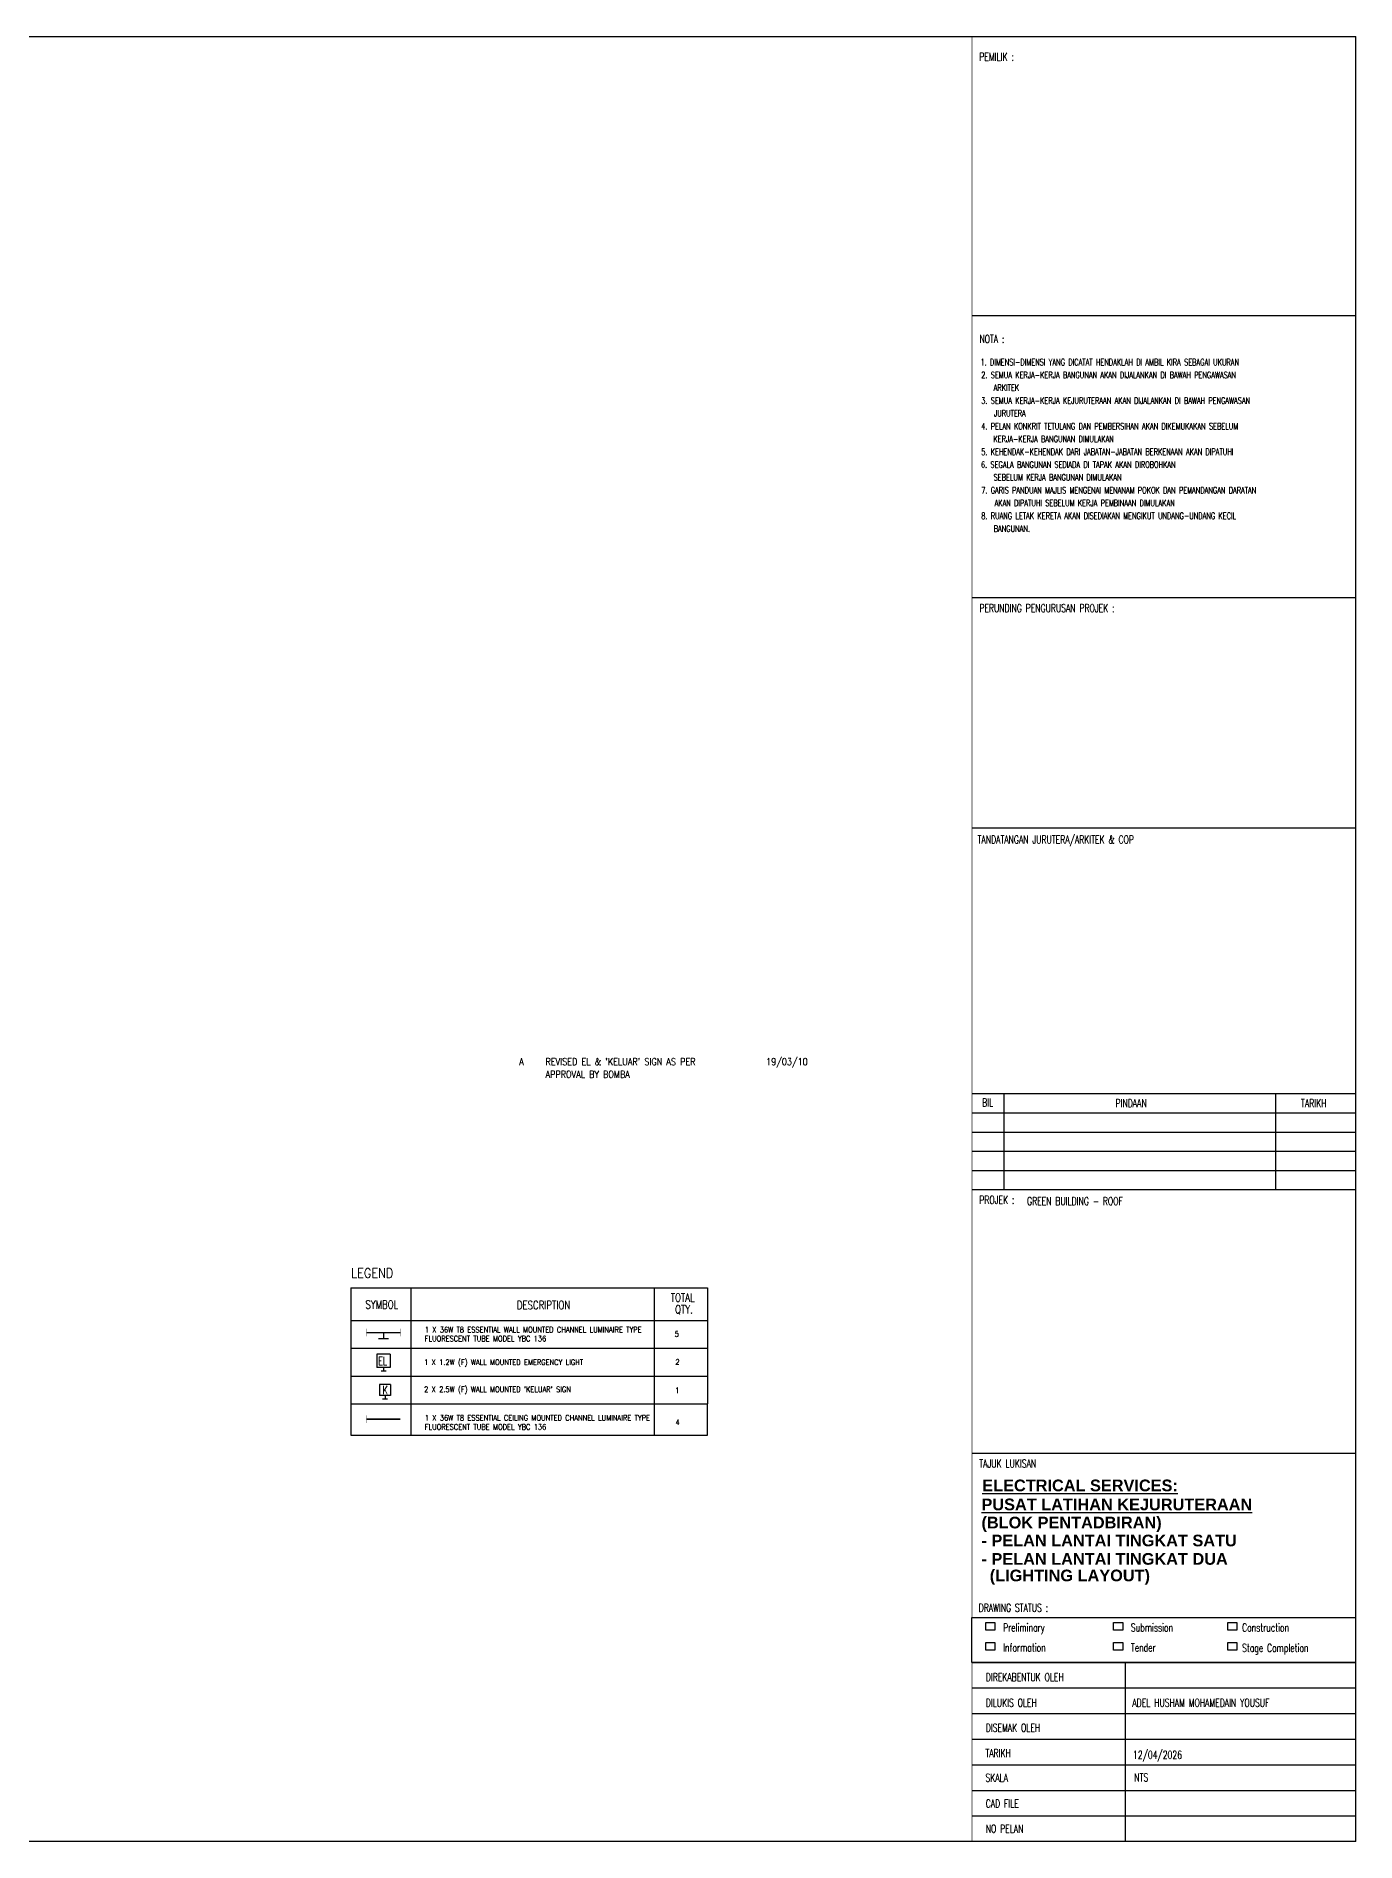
# Model space of a CAD drawing. Header units: inches. Extents: x 16928 to 514628, y -1471 to 241387.
# Drawn here: x 467194 to 514628, y 2352 to 67238 of the extents above; entities that cross this region are included whole.
import ezdxf

# ---------------------------------------------------------------- set-up
doc = ezdxf.new("R2010")
doc.units = ezdxf.units.IN
doc.header["$MEASUREMENT"] = 0
for name, color, linetype in [('9', 7, 'Continuous'), ('dmension', 4, 'Continuous'), ('dxt_text', 4, 'Continuous'), ('ELECT', 6, 'Continuous'), ('FF-TEXT', 7, 'Continuous'), ('FITTING', 8, 'Continuous'), ('t.block', 4, 'Continuous'), ('TEXT', 2, 'Continuous')]:
    doc.layers.add(name, color=color, linetype=linetype)
doc.layers.add('line', color=8, linetype='Continuous', lineweight=9)
doc.styles.add('LAILA', font='romans.shx', dxfattribs={"width": 0.85})
doc.styles.add('ROMANS', font='ROMANS', dxfattribs={"width": 0.7})
doc.styles.add('SANSSERIFBOLD', font='SASB____.PFB', dxfattribs={"height": 1200})
doc.styles.add('TEXT25', font='SIMPLEX.shx', dxfattribs={"width": 0.7, "height": 62.5})

# ---------------------------------------------------------------- blocks, each defined once
blk = doc.blocks.new('1 X 8W EL')
at = {"layer": 'ELECT', "color": 6}
for p, q in [((-240, 240), (-240, -240)), ((240, 240), (-240, 240)), ((240, 240), (240, -240)), ((240, -240), (-240, -240))]:
    blk.add_line(p, q, dxfattribs=at)
at = {"layer": 'ELECT', "color": 6, "style": 'ROMANS', "width": 0.7}
blk.add_text('EL', height=300, dxfattribs=at).set_placement((-196, -156))
blk = doc.blocks.new('1 X8 W WALL EL')
at = {"layer": 'FITTING', "color": 6}
for p, q in [((-91, 0), (91, 0)), ((0, 110), (0, 0))]:
    blk.add_line(p, q, dxfattribs=at)
at = {"layer": 'dxt_text'}
blk.add_blockref('1 X 8W EL', (0, 350), dxfattribs=at)
blk = doc.blocks.new('1 X 36 W WALL')
at = {"layer": 'FITTING', "color": 3}
for p, q in [((0, 0), (0, -220)), ((182, -220), (-182, -220))]:
    blk.add_line(p, q, dxfattribs=at)
for points, const_width in [([(-610, 0), (610, 0)], 54.6), ([(-610, -138), (-610, 138)], 10.9), ([(610, -138), (610, 138)], 10.9)]:
    blk.add_lwpolyline(points, dxfattribs=dict(at, const_width=const_width))
blk = doc.blocks.new('1 X 8W KELUAR')
at = {"layer": 'ELECT', "color": 5}
for p, q in [((-160, 161), (-160, -240)), ((240, 161), (-160, 161)), ((240, 160), (240, -240)), ((240, -240), (-160, -240))]:
    blk.add_line(p, q, dxfattribs=at)
at = {"layer": 'ELECT', "color": 5, "style": 'ROMANS', "width": 0.7}
blk.add_text('K', height=300, dxfattribs=at).set_placement((-50, -185))
blk = doc.blocks.new('YBC 1X36')
at = {"layer": 'FITTING', "color": 3}
for points, const_width in [([(-610, 0), (610, 0)], 54.6), ([(-610, 138), (-610, -138)], 10.9), ([(610, 138), (610, -138)], 10.9)]:
    blk.add_lwpolyline(points, dxfattribs=dict(at, const_width=const_width))

msp = doc.modelspace()

# ---------------------------------------------------------------- linework, layer by layer
for p, q in [((478502, 18089), (478502, 16961)), ((480657, 18089), (480657, 16961)), ((489408, 18089), (489408, 16961)), ((491330, 16961), (491330, 18089)), ((478502, 16961), (491330, 16961))]:
    msp.add_line(p, q)
at = {"layer": '9', "color": 7}
msp.add_line((501970, 29238), (501970, 25789), dxfattribs=at)
at = {"layer": 'dmension', "ltscale": 100, "const_width": 23}
msp.add_lwpolyline([(500827, 67226), (500827, 2364), (514616, 2364), (514616, 67226), (500827, 67226)], dxfattribs=at)
at = {"layer": 'dxt_text'}
for points in [[(501324, 9962), (501324, 10233), (501653, 10233), (501653, 9962)], [(505919, 10233), (506248, 10233), (506248, 9962), (505919, 9962)], [(505919, 9962), (505919, 10233), (506248, 10233), (506248, 9962)], [(510021, 9962), (510021, 10233), (510350, 10233), (510350, 9962)], [(501324, 9514), (501653, 9514), (501653, 9242), (501324, 9242)], [(501324, 9242), (501324, 9514), (501653, 9514), (501653, 9242)], [(505919, 9242), (505919, 9514), (506248, 9514), (506248, 9242)], [(510021, 9242), (510021, 9514), (510350, 9514), (510350, 9242)]]:
    msp.add_lwpolyline(points, close=True, dxfattribs=at)
at = {"layer": 'ELECT', "color": 7}
for p, q in [((478502, 22261), (478502, 18089)), ((478502, 22261), (491330, 22261)), ((491330, 22261), (491330, 18089)), ((478502, 21089), (491330, 21089)), ((478502, 20089), (491330, 20089)), ((478502, 19089), (491330, 19089)), ((478502, 18089), (491330, 18089))]:
    msp.add_line(p, q, dxfattribs=at)
at = {"layer": 'FF-TEXT'}
for p, q in [((480657, 22261), (480657, 18089)), ((489408, 22261), (489408, 18089))]:
    msp.add_line(p, q, dxfattribs=at)
at = {"layer": 'FITTING', "color": 5}
for p, q in [((479645, 18275), (479827, 18275)), ((479736, 18386), (479736, 18275))]:
    msp.add_line(p, q, dxfattribs=at)
at = {"layer": 't.block', "color": 7, "linetype": 'Continuous'}
for p, q in [((514616, 67226), (514616, 2364)), ((500827, 29238), (514616, 29238)), ((511741, 29238), (511741, 25789)), ((500827, 28548), (514616, 28548)), ((500827, 27859), (514616, 27859)), ((500827, 27169), (514616, 27169)), ((500827, 26479), (514616, 26479)), ((500827, 25789), (514616, 25789)), ((500827, 16316), (514616, 16316)), ((500827, 8801), (514616, 8801)), ((506334, 8801), (506334, 2364)), ((500827, 7882), (514616, 7882)), ((500827, 6962), (514616, 6962)), ((500827, 6042), (514616, 6042)), ((500827, 5123), (514616, 5123)), ((500827, 4203), (514616, 4203)), ((500827, 3283), (514616, 3283))]:
    msp.add_line(p, q, dxfattribs=at)
at = {"layer": 't.block', "color": 7}
for p, q in [((514623, 57188), (500828, 57188)), ((514623, 47055), (500828, 47055)), ((514623, 38782), (500828, 38782))]:
    msp.add_line(p, q, dxfattribs=at)
at = {"layer": 't.block', "color": 7, "ltscale": 0.5}
msp.add_lwpolyline([(514616, 2364), (419761, 2364), (419761, 67226), (514616, 67226)], close=True, dxfattribs=at)
at = {"layer": 't.block', "color": 7, "linetype": 'Continuous'}
msp.add_lwpolyline([(500824, 10409), (514616, 10409), (514616, 8801), (500824, 8801)], close=True, dxfattribs=at)

# ---------------------------------------------------------------- block references
at = {"layer": 'dxt_text'}
for name, p in [('1 X8 W WALL EL', (479682, 19284)), ('YBC 1X36', (479675, 17542))]:
    msp.add_blockref(name, p, dxfattribs=at)
at = {"layer": 'dxt_text', "color": 5}
msp.add_blockref('1 X 8W KELUAR', (479696, 18626), dxfattribs=at)
at = {"layer": 'FITTING'}
msp.add_blockref('1 X 36 W WALL', (479682, 20650), dxfattribs=at)

# ---------------------------------------------------------------- texts
at = {"color": 7, "style": 'ROMANS', "width": 0.85}
for s, p in [('A', (484557, 30264)), ("REVISED EL & 'KELUAR' SIGN AS PER ", (485502, 30264)), ('19/03/10', (493432, 30264)), ('APPROVAL BY BOMBA', (485502, 29806))]:
    msp.add_text(s, height=250, dxfattribs=at).set_placement(p)
at = {"layer": 'dxt_text', "style": 'TEXT25', "width": 0.7}
for s, height, p in [('PEMILIK :', 287.5, (501094, 66353)), ('NOTA :', 287.5, (501097, 56211)), ('PERUNDING PENGURUSAN PROJEK :', 287.51, (501096, 46540)), ('TANDATANGAN JURUTERA/ARKITEK & COP', 287.51, (501034, 38225)), ('BIL', 287.5, (501195, 28775)), ('PINDAAN', 287.5, (505987, 28751)), ('TARIKH', 287.5, (512657, 28751)), ('PROJEK :', 287.5, (501094, 25275)), ('GREEN BUILDING - ROOF', 287.51, (502808, 25232)), ('TAJUK LUKISAN', 287.51, (501094, 15802)), ('DIREKABENTUK OLEH', 287.51, (501325, 8128)), ('DILUKIS OLEH', 287.51, (501325, 7209)), ('ADEL HUSHAM MOHAMEDAIN YOUSUF', 287.51, (506594, 7209)), ('DISEMAK OLEH', 287.51, (501325, 6309)), ('TARIKH ', 287.5, (501313, 5400)), ('12/04/2026', 287.5, (506618, 5337)), ('SKALA ', 287.5, (501313, 4516)), ('NTS', 287.5, (506665, 4527)), ('CAD FILE ', 287.5, (501325, 3586)), ('NO PELAN', 287.5, (501325, 2682))]:
    msp.add_text(s, height=height, dxfattribs=at).set_placement(p)
at = {"layer": 'dxt_text', "color": 1, "insert": (478517, 22965), "char_height": 350, "attachment_point": 1, "style": 'LAILA'}
msp.add_mtext_dynamic_manual_height_columns('LEGEND', width=2937.88, gutter_width=1750, heights=[0], dxfattribs=at)
at = {"layer": 'dxt_text', "attachment_point": 1, "style": 'TEXT25'}
for s, insert, char_height in [('DRAWING STATUS :', (501071, 10908), 287.51), ('Preliminary', (501948, 10196), 287.51), ('Submission', (506542, 10196), 287.5), ('Construction', (510537, 10196), 287.51), ('Information', (501948, 9477), 287.51), ('Tender', (506542, 9477), 287.5), ('Stage Completion', (510537, 9465), 287.51)]:
    msp.add_mtext(s, dxfattribs=dict(at, insert=insert, char_height=char_height))
at = {"layer": 'ELECT', "color": 1, "style": 'ROMANS', "width": 0.75}
for s, p in [('TOTAL', (490004, 21762)), ('SYMBOL', (479031, 21511)), ('DESCRIPTION', (484473, 21493)), ('QTY.', (490161, 21335))]:
    msp.add_text(s, height=300, dxfattribs=at).set_placement(p)
at = {"layer": 'ELECT', "color": 7, "style": 'ROMANS', "width": 0.75}
for s, p in [('1 X 36W T8 ESSENTIAL WALL MOUNTED CHANNEL LUMINAIRE TYPE ', (481163, 20655)), ('FLUORESCENT TUBE MODEL YBC 136', (481163, 20337)), ('5', (490145, 20503)), ('1 X 1.2W (F) WALL MOUNTED EMERGENCY LIGHT', (481141, 19488)), ('2', (490169, 19500)), ("2 X 2.5W (F) WALL MOUNTED 'KELUAR' SIGN", (481141, 18512)), ('1', (490164, 18475)), ('1 X 36W T8 ESSENTIAL CEILING MOUNTED CHANNEL LUMINAIRE TYPE  ', (481165, 17490)), ('4', (490176, 17332)), ('FLUORESCENT TUBE MODEL YBC 136', (481165, 17164))]:
    msp.add_text(s, height=200, dxfattribs=at).set_placement(p)
at = {"layer": 'line', "color": 6, "style": 'ROMANS', "width": 0.75}
for s, height, p in [('1. DIMENSI-DIMENSI YANG DICATAT HENDAKLAH DI AMBIL KIRA SEBAGAI UKURAN', 230.01, (501135, 55407)), ('2. SEMUA KERJA-KERJA BANGUNAN AKAN DIJALANKAN DI BAWAH PENGAWASAN ', 230.01, (501164, 54947)), ('ARKITEK', 230, (501608, 54487)), ('3. SEMUA KERJA-KERJA KEJURUTERAAN AKAN DIJALANKAN DI BAWAH PENGAWASAN ', 230.01, (501164, 54027)), ('4. PELAN KONKRIT TETULANG DAN PEMBERSIHAN AKAN DIKEMUKAKAN SEBELUM ', 230.01, (501164, 53106)), ('JURUTERA', 230, (501619, 53567)), ('KERJA-KERJA BANGUNAN DIMULAKAN', 230.01, (501600, 52646)), ('6. SEGALA BANGUNAN SEDIADA DI TAPAK AKAN DIROBOHKAN', 230.01, (501155, 51726)), ('5. KEHENDAK-KEHENDAK DARI JABATAN-JABATAN BERKENAAN AKAN DIPATUHI', 230.01, (501164, 52186)), ('SEBELUM KERJA BANGUNAN DIMULAKAN', 230.01, (501610, 51266)), ('7. GARIS PANDUAN MAJLIS MENGENAI MENANAM POKOK DAN PEMANDANGAN DARATAN ', 230.01, (501164, 50806)), ('8. RUANG LETAK KERETA AKAN DISEDIAKAN MENGIKUT UNDANG-UNDANG KECIL ', 230.01, (501164, 49885)), ('AKAN DIPATUHI SEBELUM KERJA PEMBINAAN DIMULAKAN', 230.01, (501640, 50345)), ('BANGUNAN.', 230, (501611, 49425))]:
    msp.add_text(s, height=height, rotation=0, dxfattribs=at).set_placement(p)
at = {"layer": 'TEXT', "linetype": 'ByBlock', "style": 'SANSSERIFBOLD'}
for s, p in [('%%UELECTRICAL SERVICES:', (501199, 14951)), ('%%UPUSAT LATIHAN KEJURUTERAAN', (501171, 14268)), ('(BLOK PENTADBIRAN)', (501171, 13617)), ('- PELAN LANTAI TINGKAT SATU', (501171, 12972)), ('- PELAN LANTAI TINGKAT DUA', (501171, 12311)), ('(LIGHTING LAYOUT)', (501468, 11716))]:
    msp.add_text(s, height=419.4, dxfattribs=at).set_placement(p)

doc.saveas('drawing.dxf')
